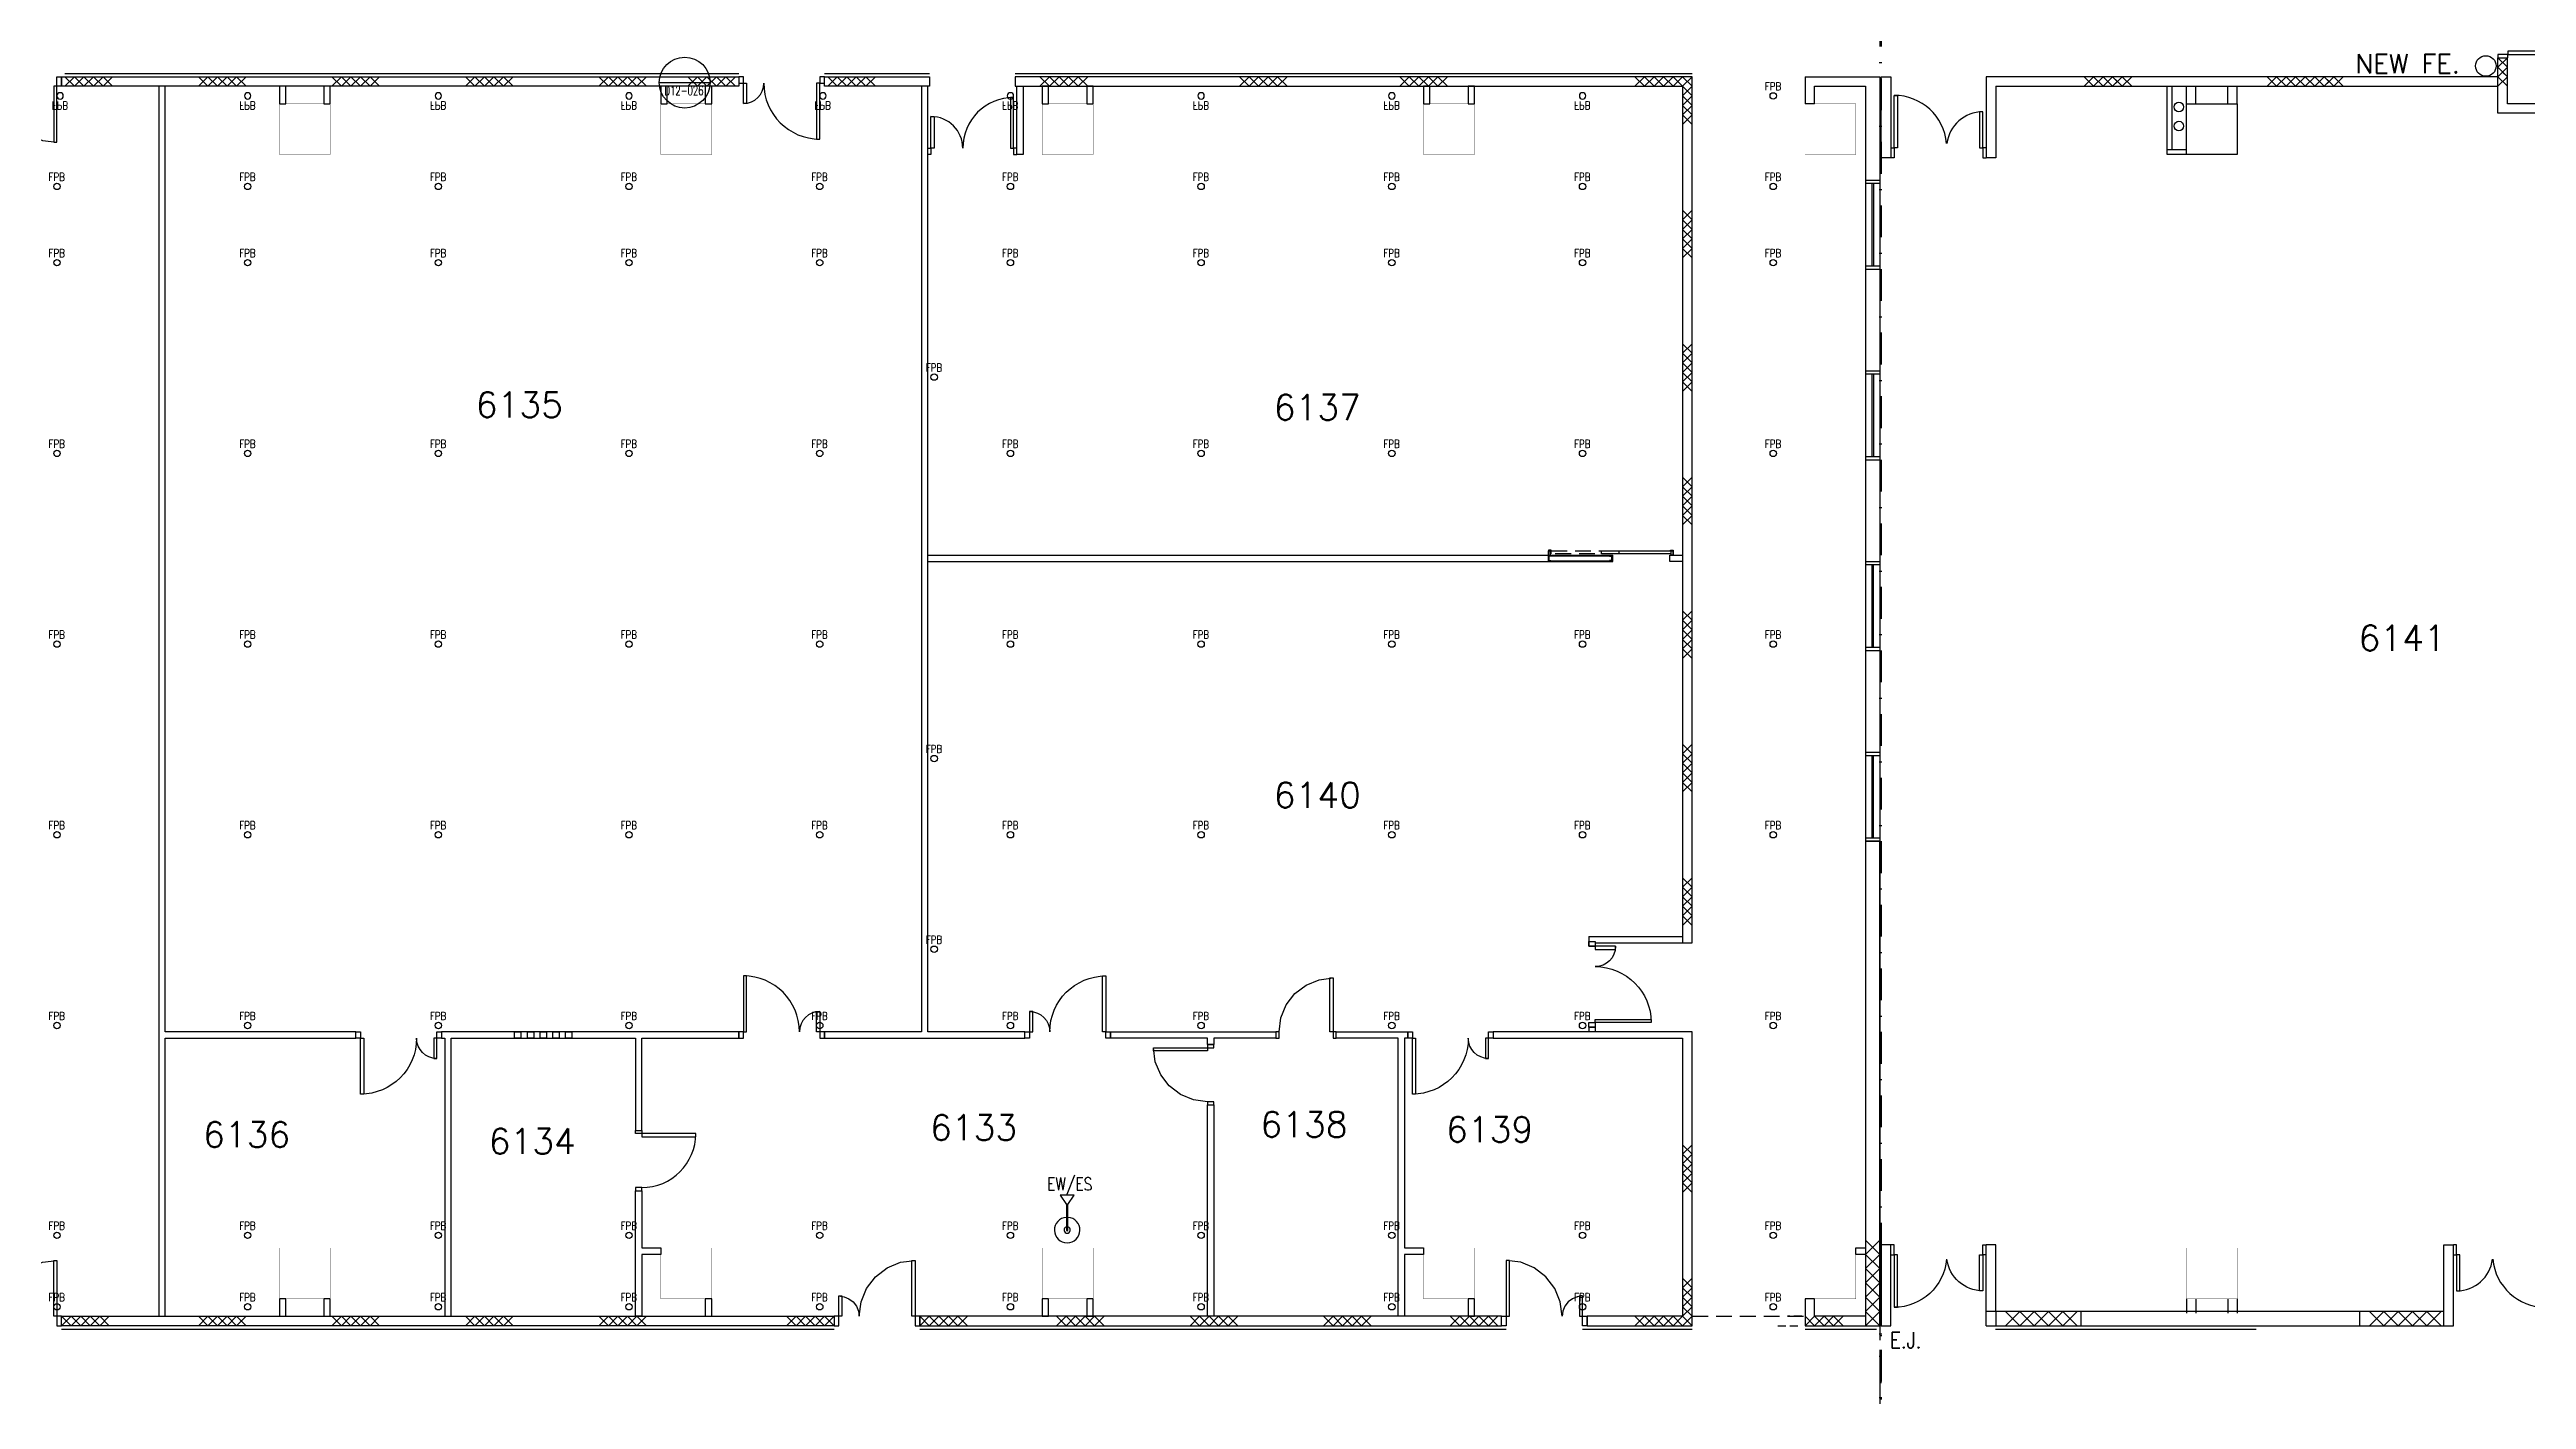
# Model space of a CAD drawing. Header units: millimetres. Extents: x -68474 to 336700, y -113450 to 53663.
# Drawn here: x 169983 to 208950, y -40983 to -19747 of the extents above; entities that cross this region are included whole.
import ezdxf

# ---------------------------------------------------------------- set-up
doc = ezdxf.new("R2010")
doc.units = ezdxf.units.MM
doc.header["$LTSCALE"] = 1000
for name, pattern in [('s5147a$0$DASHDOT', [1, 0.5, -0.25, 0, -0.25]), ('s5147a$0$HIDDEN', [0.375, 0.25, -0.125]), ('s5147a$0$HIDDEN2', [0.1875, 0.125, -0.0625])]:
    doc.linetypes.add(name, pattern=pattern)
for name, color, linetype in [('S3148a$0$51', 7, 'Continuous'), ('s5147a$0$17', 12, 'Continuous'), ('s5147a$0$20', 7, 'Continuous'), ('s5147a$0$22', 7, 'Continuous'), ('s5147a$0$25', 7, 'Continuous'), ('s5147a$0$30', 7, 'Continuous'), ('s5147a$0$41', 7, 'Continuous'), ('s5147a$0$45', 7, 'Continuous'), ('s5147a$0$48', 7, 'Continuous'), ('s5147a$0$56', 7, 'Continuous'), ('s5147a$0$6', 7, 'Continuous'), ('s5147a$0$9', 7, 'Continuous'), ('s5147a$0$EJ', 8, 'Continuous'), ('s5147a$0$INNER', 4, 'Continuous'), ('s5147a$0$L2', 2, 'Continuous'), ('s5147a$0$L3', 3, 'Continuous'), ('s5147a$0$RC', 2, 'Continuous'), ('s5147a$0$REMOVE', 4, 's5147a$0$HIDDEN2'), ('s5147a$0$ROOM-NO', 4, 'Continuous'), ('s5147a$0$STEP', 11, 'Continuous'), ('s5147a$0$TXT', 2, 'Continuous'), ('s5147a$0$WALL', 3, 'Continuous'), ('s5147a$0$WIN', 4, 'Continuous')]:
    doc.layers.add(name, color=color, linetype=linetype)
doc.styles.add('S3148a$0$STANDARD', font='SIMPLEX')
doc.styles.add('s5147a$0$ROMANS', font='romans')
doc.styles.add('s5147a$0$STANDARD', font='romans.shx', dxfattribs={"width": 0.75})

# ---------------------------------------------------------------- blocks, each defined once
blk = doc.blocks.new('S3148a$0$DET')
at = {"layer": 'S3148a$0$51', "linetype": 'Continuous'}
blk.add_line((-0.4, 0), (0.4, 0), dxfattribs=at)
blk.add_circle((0, 0), 0.4, dxfattribs=at)
at = {"layer": 'S3148a$0$51', "linetype": 'Continuous', "style": 'S3148a$0$STANDARD', "width": 0.648}
for tag, p in [('TAG2', (-0.3214, 0.0501)), ('TAG1', (-0.3174, -0.2))]:
    blk.add_attdef(tag, p, '', height=0.15, dxfattribs=at)
blk = doc.blocks.new('s5147a$0$D950')
at = {"layer": 's5147a$0$41', "color": 8, "linetype": 'Continuous'}
for points in [[(0.1, 0.95), (0.05, 0.95), (0.05, 0), (0, 0), (0, 0.1), (0.1, 0.1)], [(0.9, 0), (0.95, 0), (0.95, 0.1), (0.9, 0.1)]]:
    blk.add_lwpolyline(points, close=True, dxfattribs=at)
blk.add_arc((0.05, 0.1), 0.85, 0, 90, dxfattribs=at)
blk = doc.blocks.new('s5147a$0$CHAT15')
at = {"layer": 's5147a$0$22', "color": 14, "linetype": 'Continuous'}
for points in [[(0, 0), (0.15, 0.15), (0.3, 0), (0.45, 0.15), (0.6, 0), (0.75, 0.15)], [(0, 0.15), (0.15, 0), (0.3, 0.15), (0.45, 0), (0.6, 0.15), (0.75, 0)]]:
    blk.add_lwpolyline(points, dxfattribs=at)
blk = doc.blocks.new('s5147a$0$EJW')
at = {"layer": 's5147a$0$20', "color": 1, "linetype": 'Continuous'}
blk.add_lwpolyline([(0, 0), (0, 0.15), (0.025, 0.15), (0.025, 0), (0, 0), (0.025, 0.025), (0.025, 0.05), (0, 0.025), (0, 0.05), (0.025, 0.075), (0.025, 0.1), (0, 0.075), (0, 0.1), (0.025, 0.125), (0.025, 0.15), (0, 0.125)], dxfattribs=at)
blk = doc.blocks.new('s5147a$0$H900')
at = {"layer": 's5147a$0$22', "color": 14, "linetype": 'Continuous'}
for points in [[(0, 0), (0.15, 0.15), (0.3, 0), (0.45, 0.15), (0.6, 0), (0.75, 0.15), (0.9, 0)], [(0, 0.15), (0.15, 0), (0.3, 0.15), (0.45, 0), (0.6, 0.15), (0.75, 0), (0.9, 0.15)]]:
    blk.add_lwpolyline(points, dxfattribs=at)
blk = doc.blocks.new('s5147a$0$H600')
at = {"layer": 's5147a$0$22', "color": 14, "linetype": 'Continuous'}
for points in [[(0, 0), (0.15, 0.15), (0.3, 0), (0.45, 0.15), (0.6, 0)], [(0, 0.15), (0.15, 0), (0.3, 0.15), (0.45, 0), (0.6, 0.15)]]:
    blk.add_lwpolyline(points, dxfattribs=at)
blk = doc.blocks.new('s5147a$0$FPB')
at = {"layer": 's5147a$0$45', "color": 15, "linetype": 'Continuous'}
blk.add_circle((0, 0), 0.05, dxfattribs=at)
at = {"layer": 's5147a$0$45', "color": 15, "linetype": 'Continuous', "style": 's5147a$0$STANDARD', "width": 0.8}
blk.add_text('FPB', height=0.125, dxfattribs=at).set_placement((-0.1323, 0.0875))
blk = doc.blocks.new('s5147a$0$D37')
at = {"layer": 's5147a$0$41', "color": 14, "linetype": 'Continuous'}
for points in [[(0.073, 0.1), (0.123, 0.1), (0.123, 0.98), (0.073, 0.98)], [(1.273, 0.1), (1.223, 0.1), (1.223, 0.42), (1.273, 0.42)], [(0, 0), (0.073, 0), (0.073, 0.1), (0, 0.1)], [(1.273, 0), (1.346, 0), (1.346, 0.1), (1.273, 0.1)]]:
    blk.add_lwpolyline(points, close=True, dxfattribs=at)
for centre, radius, start, end in [((0.073, 0.1), 0.880001, 0, 90), ((1.273002, 0.1), 0.320001, 90, 180)]:
    blk.add_arc(centre, radius, start, end, dxfattribs=at)
blk = doc.blocks.new('s5147a$0$D36')
at = {"layer": 's5147a$0$30', "color": 14, "linetype": 'Continuous'}
blk.add_lwpolyline([(1.273, 0.47), (1.223, 0.47), (1.223, 0.15), (1.346, 0.15), (1.346, 0), (1.273, 0), (1.273, 0.47), (1.1903, 0.459), (1.1131, 0.4271), (1.0468, 0.3763), (0.9959, 0.31), (0.9639, 0.2328), (0.953, 0.15), (0.923, 0.3778), (0.8351, 0.59), (0.6953, 0.7723), (0.513, 0.9121), (0.3008, 1), (0.073, 1.03), (0.073, 0), (0, 0), (0, 0.15), (0.123, 0.15), (0.123, 1.03), (0.073, 1.03)], dxfattribs=at)
blk = doc.blocks.new('s5147a$0$D27')
at = {"layer": 's5147a$0$41', "color": 14, "linetype": 'Continuous'}
blk.add_lwpolyline([(0.9, 0.1), (0.95, 0.1), (0.95, 0), (0.9, 0), (0.9, 0.1), (0.871, 0.32), (0.7861, 0.525), (0.651, 0.701), (0.475, 0.8361), (0.27, 0.921), (0.05, 0.95), (0.05, 0), (0, 0), (0, 0.1), (0.1, 0.1), (0.1, 0.95), (0.05, 0.95)], dxfattribs=at)
blk = doc.blocks.new('s5147a$0$H750')
at = {"layer": 's5147a$0$22', "color": 1, "linetype": 'Continuous'}
for points in [[(0, 0.15), (0.15, 0), (0.3, 0.15), (0.45, 0), (0.6, 0.15), (0.75, 0)], [(0, 0), (0.15, 0.15), (0.3, 0), (0.45, 0.15), (0.6, 0), (0.75, 0.15)]]:
    blk.add_lwpolyline(points, dxfattribs=at)
blk = doc.blocks.new('s5147a$0$DDR1500')
for p, q in [((52, 0), (0, 0)), ((103, 155), (52, 155)), ((1397, 155), (1448, 155)), ((1448, 0), (1500, 0))]:
    blk.add_line(p, q)
at = {"layer": 's5147a$0$30', "linetype": 'Continuous'}
for p, q in [((52, 155), (52, 983)), ((52, 983), (103, 983)), ((103, 983), (103, 155)), ((1397, 724), (1397, 155)), ((1448, 724), (1397, 724)), ((1448, 155), (1448, 724)), ((0, 155), (52, 155)), ((52, 155), (52, 0)), ((1448, 155), (1448, 0)), ((1500, 155), (1448, 155))]:
    blk.add_line(p, q, dxfattribs=at)
for centre, radius, start, end in [((52, 155), 828, 4.8401, 90), ((1448, 155), 569, 90, 172.9504)]:
    blk.add_arc(centre, radius, start, end, dxfattribs=at)

msp = doc.modelspace()

# ---------------------------------------------------------------- linework, layer by layer
at = {"layer": 's5147a$0$17'}
for p, q in [((197750, -20600), (197600, -20600)), ((194200, -33853.9), (194300, -33853.9)), ((188200, -35400), (188300, -35400)), ((194200, -35127), (194300, -35127)), ((188200, -36350), (188300, -36350))]:
    msp.add_line(p, q, dxfattribs=at)
at = {"layer": 's5147a$0$17', "color": 1, "linetype": 'Continuous'}
for p, q in [((194200, -33700), (194200, -33853.9)), ((194200, -33700), (195675, -33700)), ((194300, -33800), (194300, -33853.9)), ((194300, -33800), (195675, -33800)), ((194200, -35127), (194200, -35200)), ((194300, -35127), (194300, -35200))]:
    msp.add_line(p, q, dxfattribs=at)
at = {"layer": 's5147a$0$17', "color": 14, "linetype": 'Continuous'}
for p, q in [((195825, -35200), (192696, -35200)), ((192696, -35200), (192696, -35300)), ((192696, -35300), (195675, -35300))]:
    msp.add_line(p, q, dxfattribs=at)
for points in [[(171700, -20325), (171700, -39675), (171800, -39675), (171800, -35300), (174804, -35300), (174804, -35200), (171800, -35200), (171800, -20325)], [(173600, -20600), (173700, -20600), (173700, -20325), (173600, -20325)], [(174300, -20600), (174400, -20600), (174400, -20325), (174300, -20325)], [(179600, -20600), (179700, -20600), (179700, -20325), (179600, -20325)], [(180300, -20600), (180400, -20600), (180400, -20325), (180300, -20325)], [(183700, -20325), (183700, -35200), (182173, -35200), (182173, -35300), (185327, -35300), (185327, -35200), (183800, -35200), (183800, -20325)], [(185200, -20325), (185300, -20325), (185300, -21400), (185200, -21400)], [(185600, -20600), (185700, -20600), (185700, -20325), (185600, -20325)], [(186300, -20600), (186400, -20600), (186400, -20325), (186300, -20325)], [(191600, -20600), (191700, -20600), (191700, -20325), (191600, -20325)], [(192300, -20600), (192400, -20600), (192400, -20325), (192300, -20325)], [(180827, -35200), (176150, -35200), (176150, -35300), (176200, -35300), (176200, -39675), (176300, -39675), (176300, -35300), (179200, -35300), (179200, -36750), (179300, -36750), (179300, -35300), (180827, -35300)], [(177300, -35200), (177400, -35200), (177400, -35300), (177300, -35300)], [(177500, -35200), (177600, -35200), (177600, -35300), (177500, -35300)], [(177700, -35200), (177800, -35200), (177800, -35300), (177700, -35300)], [(177900, -35200), (178000, -35200), (178000, -35300), (177900, -35300)], [(178100, -35200), (178200, -35200), (178200, -35300), (178100, -35300)], [(190225, -35200), (191350, -35200), (191350, -35300), (191300, -35300), (191300, -38600), (191600, -38600), (191600, -38700), (191300, -38700), (191300, -39675), (191200, -39675), (191200, -35300), (190225, -35300)], [(179300, -37700), (179300, -38600), (179600, -38600), (179600, -38700), (179300, -38700), (179300, -39675), (179200, -39675), (179200, -37700)], [(198400, -38700), (198400, -38600), (198550, -38600), (198550, -38700)], [(173600, -39675), (173700, -39675), (173700, -39400), (173600, -39400)], [(174300, -39675), (174400, -39675), (174400, -39400), (174300, -39400)], [(180300, -39675), (180400, -39675), (180400, -39400), (180300, -39400)], [(185600, -39675), (185700, -39675), (185700, -39400), (185600, -39400)], [(186300, -39675), (186400, -39675), (186400, -39400), (186300, -39400)], [(192300, -39675), (192400, -39675), (192400, -39400), (192300, -39400)]]:
    msp.add_lwpolyline(points, close=True, dxfattribs=at)
for points in [[(188200, -35400), (188200, -35300), (186673, -35300), (186673, -35200)], [(186673, -35200), (189275, -35200), (189275, -35300), (188300, -35300), (188300, -35400)], [(188300, -36350), (188300, -39675), (188200, -39675), (188200, -36350)]]:
    msp.add_lwpolyline(points, dxfattribs=at)
at = {"layer": 's5147a$0$20', "color": 14, "linetype": 'Continuous'}
for p, q in [((185173, -20175), (185173, -20325)), ((195825, -20175), (185173, -20175)), ((195825, -33800), (195825, -20175)), ((185173, -20325), (195675, -20325)), ((195675, -20325), (195675, -33800)), ((195675, -33800), (195825, -33800)), ((195675, -35300), (195675, -39675)), ((195825, -39825), (195825, -35200)), ((183673, -39675), (183673, -39825)), ((192827, -39675), (183673, -39675)), ((195675, -39675), (194173, -39675)), ((183673, -39825), (192827, -39825)), ((194173, -39825), (195825, -39825))]:
    msp.add_line(p, q, dxfattribs=at)
at = {"layer": 's5147a$0$20', "color": 14}
for p, q in [((192827, -39825), (192827, -39675)), ((194173, -39825), (194173, -39675))]:
    msp.add_line(p, q, dxfattribs=at)
at = {"layer": 's5147a$0$20', "color": 14, "linetype": 'Continuous'}
for points in [[(170173, -20175), (180827, -20175), (180827, -20325), (170173, -20325)], [(182173, -20175), (183827, -20175), (183827, -20325), (182173, -20325)], [(170173, -39675), (182327, -39675), (182327, -39825), (170173, -39825)]]:
    msp.add_lwpolyline(points, close=True, dxfattribs=at)
at = {"layer": 's5147a$0$20', "linetype": 'Continuous'}
msp.add_lwpolyline([(198775, -39825), (198775, -32200), (198550, -32200), (198550, -39675), (197750, -39675), (197750, -39400), (197600, -39400), (197600, -39825), (198775, -39825)], dxfattribs=at)
at = {"layer": 's5147a$0$25', "color": 10, "linetype": 'Continuous'}
for p, q in [((170225, -20125), (180827, -20125)), ((182173, -20125), (183827, -20125)), ((185173, -20125), (195825, -20125)), ((170173, -39875), (182327, -39875)), ((183672.3, -39875), (192900, -39875)), ((194100, -39875), (195825, -39875))]:
    msp.add_line(p, q, dxfattribs=at)
at = {"layer": 's5147a$0$25', "linetype": 'Continuous'}
for p, q in [((197600, -39875), (198724.6, -39875)), ((200597.1, -39875), (204698.9, -39875))]:
    msp.add_line(p, q, dxfattribs=at)
at = {"layer": 's5147a$0$30', "color": 7, "linetype": 'Continuous'}
for points in [[(185150, -21300), (185150, -20500), (185100, -20500), (185100, -21300)], [(183850, -21300), (183850, -20800), (183900, -20800), (183900, -21300)], [(183800, -21400), (183800, -21300), (183850, -21300), (183850, -21400)], [(185200, -21400), (185200, -21300), (185150, -21300), (185150, -21400)]]:
    msp.add_lwpolyline(points, close=True, dxfattribs=at)
for centre, radius, start, end in [((185150, -21300), 800, 90, 180), ((183850, -21300), 500, 0, 90)]:
    msp.add_arc(centre, radius, start, end, dxfattribs=at)
at = {"layer": 's5147a$0$48', "color": 8, "linetype": 's5147a$0$HIDDEN'}
msp.add_line((195825, -39675), (197600, -39675), dxfattribs=at)
at = {"layer": 's5147a$0$56', "color": 10, "linetype": 'Continuous'}
msp.add_lwpolyline([(186004.9, -37917.8), (186104.9, -37767.8), (185879.9, -37767.8), (185979.9, -37917.8)], close=True, dxfattribs=at)
msp.add_lwpolyline([(186004.9, -38317.8), (186004.9, -37917.8), (185979.9, -37917.8), (185979.9, -38317.8)], dxfattribs=at)
for radius, start, end in [(200, 93.58332, 86.41668), (50, 104.47751, 75.52249), (12.5, 180, 0)]:
    msp.add_arc((185992.4, -38317.8), radius, start, end, dxfattribs=at)
at = {"layer": 's5147a$0$6', "color": 14, "linetype": 'Continuous', "const_width": 5}
for points in [[(173600, -21400), (174400, -21400), (174400, -20600), (173600, -20600)], [(179600, -21400), (180400, -21400), (180400, -20600), (179600, -20600)], [(185600, -21400), (186400, -21400), (186400, -20600), (185600, -20600)], [(191600, -21400), (192400, -21400), (192400, -20600), (191600, -20600)], [(173600, -39400), (174400, -39400), (174400, -38600), (173600, -38600)], [(179600, -39400), (180400, -39400), (180400, -38600), (179600, -38600)], [(185600, -39400), (186400, -39400), (186400, -38600), (185600, -38600)], [(191600, -39400), (192400, -39400), (192400, -38600), (191600, -38600)]]:
    msp.add_lwpolyline(points, close=True, dxfattribs=at)
at = {"layer": 's5147a$0$6', "color": 2, "linetype": 'Continuous', "const_width": 5}
for points in [[(197600, -21400), (198400, -21400), (198400, -20600), (197600, -20600)], [(197600, -39400), (198400, -39400), (198400, -38600), (197600, -38600)], [(203600, -39400), (204400, -39400), (204400, -38600), (203600, -38600)]]:
    msp.add_lwpolyline(points, close=True, dxfattribs=at)
at = {"layer": 's5147a$0$6', "color": 3, "linetype": 'Continuous', "const_width": 5}
msp.add_lwpolyline([(203600, -39400), (204400, -39400), (204400, -38600), (203600, -38600)], close=True, dxfattribs=at)
at = {"layer": 's5147a$0$9', "color": 1, "linetype": 's5147a$0$DASHDOT'}
msp.add_lwpolyline([(198775, -42725), (198800, -42725), (198800, -38550), (198775, -38550)], close=True, dxfattribs=at)
at = {"layer": 's5147a$0$EJ', "linetype": 's5147a$0$DASHDOT'}
for p, q in [((198775, -18199.9), (198775, -42725)), ((198800, -18199.9), (198800, -42725))]:
    msp.add_line(p, q, dxfattribs=at)
at = {"layer": 's5147a$0$INNER'}
for p, q in [((202139.3, -20325), (201989.3, -20175)), ((202139.3, -20175), (201989.3, -20325)), ((202289.3, -20175), (202139.3, -20325)), ((202289.3, -20325), (202139.3, -20175)), ((202439.3, -20325), (202289.3, -20175)), ((202439.3, -20175), (202289.3, -20325)), ((202514.3, -20250), (202439.3, -20175)), ((202589.3, -20325), (202439.3, -20175)), ((202589.3, -20175), (202439.3, -20325)), ((202514.3, -20250), (202439.3, -20325)), ((202739.3, -20175), (202589.3, -20325)), ((202739.3, -20325), (202589.3, -20175)), ((205018.6, -20175), (204868.6, -20325)), ((205018.6, -20325), (204868.6, -20175)), ((205168.6, -20325), (205018.6, -20175)), ((205168.6, -20175), (205018.6, -20325)), ((205318.6, -20175), (205168.6, -20325)), ((205318.6, -20325), (205168.6, -20175)), ((205468.6, -20325), (205318.6, -20175)), ((205468.6, -20175), (205318.6, -20325)), ((205618.6, -20175), (205468.6, -20325)), ((205618.6, -20325), (205468.6, -20175)), ((205768.6, -20325), (205618.6, -20175)), ((205768.6, -20175), (205618.6, -20325)), ((205918.6, -20325), (205768.6, -20175)), ((205918.6, -20175), (205768.6, -20325)), ((205843.6, -20250), (205768.6, -20175)), ((205843.6, -20250), (205768.6, -20325)), ((206068.6, -20175), (205918.6, -20325)), ((206068.6, -20325), (205918.6, -20175)), ((208500, -19874.9), (208650, -20024.9)), ((208650, -19874.9), (208500, -20024.9)), ((208650, -20024.9), (208500, -20174.9)), ((208500, -20024.9), (208650, -20174.9)), ((208575, -20099.9), (208500, -20174.9)), ((208650, -20174.9), (208500, -20324.9)), ((208500, -20174.9), (208650, -20324.9)), ((208575, -20099.9), (208650, -20174.9))]:
    msp.add_line(p, q, dxfattribs=at)
at = {"layer": 's5147a$0$L2', "linetype": 'Continuous'}
for p, q in [((203300, -21400), (203300, -20325)), ((203375, -21325), (203375, -20325)), ((203600, -21325), (203300, -21325)), ((203600, -21400), (203300, -21400))]:
    msp.add_line(p, q, dxfattribs=at)
for centre in [(203482.1, -20650), (203482.1, -20950)]:
    msp.add_circle(centre, 75, dxfattribs=at)
at = {"layer": 's5147a$0$L3'}
for p, q in [((193566, -27700), (193566, -27630)), ((193596, -27700), (193596, -27630)), ((195495, -27700), (195495, -27630)), ((195525, -27700), (195525, -27630)), ((183800, -27700), (194575, -27700)), ((183800, -27800), (194575, -27800)), ((194575, -27800), (194575, -27700))]:
    msp.add_line(p, q, dxfattribs=at)
at = {"layer": 's5147a$0$L3', "color": 2}
for p, q in [((193604, -27712), (194525, -27712)), ((193604, -27788), (194525, -27788))]:
    msp.add_line(p, q, dxfattribs=at)
at = {"layer": 's5147a$0$L3'}
for points in [[(193566, -27630), (193605, -27630), (193605, -27623), (193566, -27623)], [(193566, -27700), (193596, -27700), (193596, -27630), (193566, -27630)], [(194400, -27635), (195488, -27635), (195488, -27680), (194400, -27680)], [(195525, -27630), (195486, -27630), (195486, -27623), (195525, -27623)], [(195525, -27700), (195495, -27700), (195495, -27630), (195525, -27630)], [(193604, -27788), (193566, -27788), (193566, -27712), (193604, -27712), (193604, -27717), (193571, -27717), (193571, -27783), (193604, -27783)], [(194525, -27788), (194563, -27788), (194563, -27712), (194525, -27712), (194525, -27717), (194558, -27717), (194558, -27783), (194525, -27783)], [(195675, -27800), (195475, -27800), (195475, -27700), (195675, -27700)]]:
    msp.add_lwpolyline(points, close=True, dxfattribs=at)
at = {"layer": 's5147a$0$L3', "color": 1, "linetype": 's5147a$0$HIDDEN'}
msp.add_lwpolyline([(193607, -27635), (194670, -27635), (194670, -27680), (193607, -27680)], close=True, dxfattribs=at)
at = {"layer": 's5147a$0$RC'}
for p, q in [((208500, -19874.9), (208650, -19874.9)), ((203600, -20600), (204400, -20600)), ((203600, -21400), (203600, -20600)), ((204400, -20600), (204400, -21400)), ((204400, -21400), (203600, -21400))]:
    msp.add_line(p, q, dxfattribs=at)
at = {"layer": 's5147a$0$RC', "linetype": 'Continuous'}
for p, q in [((208500, -20750), (208500, -19874.9)), ((208650, -20600), (208650, -19874.9)), ((209600, -20600), (208650, -20600)), ((209600, -20750), (208500, -20750))]:
    msp.add_line(p, q, dxfattribs=at)
at = {"layer": 's5147a$0$REMOVE'}
for p, q in [((197549.9, -39675), (197325, -39675)), ((197175, -39825), (197549.9, -39825))]:
    msp.add_line(p, q, dxfattribs=at)
at = {"layer": 's5147a$0$TXT', "linetype": 'Continuous'}
msp.add_circle((208310.5, -20004.6), 161.7, dxfattribs=at)
at = {"layer": 's5147a$0$WALL'}
for p, q in [((197600, -20175), (197600, -20600)), ((198775.1, -20175), (198775.1, -21800)), ((198800, -21450), (198800, -20175)), ((197750, -20600), (197750, -20325)), ((198550.1, -20325), (198550.1, -24800)), ((203600, -20600), (203600, -20325)), ((203750, -20600), (203750, -20325)), ((204250, -20600), (204250, -20325)), ((204400, -20600), (204400, -20325)), ((198550, -21800), (198775.1, -21800)), ((198550, -23200), (198775.1, -23200)), ((198775.1, -23200), (198775.1, -24800)), ((198550, -24800), (198775.1, -24800)), ((198550, -26200), (198775.1, -26200)), ((198550.1, -26200), (198550.1, -27800)), ((198775.1, -26200), (198775.1, -27800)), ((198549.9, -27800), (198775, -27800)), ((198549.9, -29200), (198775, -29200)), ((198550.1, -29200), (198550.1, -30800)), ((198775.1, -29200), (198775.1, -30800)), ((198549.9, -30800), (198775, -30800)), ((198549.9, -32200), (198775, -32200)), ((198550.1, -32200), (198550.1, -39825)), ((198775.1, -32200), (198775.1, -39825)), ((198800, -38550), (198800, -39825)), ((203600, -39400), (203600, -39625)), ((203750, -39400), (203750, -39625)), ((204250, -39400), (204250, -39625)), ((204400, -39400), (204400, -39625))]:
    msp.add_line(p, q, dxfattribs=at)
at = {"layer": 's5147a$0$WALL', "linetype": 'Continuous'}
for p, q in [((197600, -20175), (198775.1, -20175)), ((198800, -20175), (198950, -20175)), ((198950, -20175), (198950, -21450)), ((208500, -20175), (200450, -20175)), ((200450, -20175), (200450, -21450)), ((197750, -20325), (198550.1, -20325)), ((200600, -20325), (208500, -20325)), ((200600, -20325), (200600, -21450)), ((198950, -21450), (198800, -21450)), ((200600, -21450), (200450, -21450)), ((198950, -38550), (198800, -38550)), ((198950, -39825), (198950, -38550)), ((200600, -38550), (200450, -38550)), ((200450, -39825), (200450, -38550)), ((200600, -39600), (200600, -38550)), ((207649.9, -39825), (207649.9, -38550)), ((207649.9, -38550), (207799.9, -38550)), ((207799.9, -39825), (207799.9, -38550)), ((207649.9, -39600), (200450, -39600)), ((200599.6, -39600), (200599.6, -39825)), ((201940.5, -39600), (201940.5, -39825)), ((206325, -39600), (206325, -39825)), ((198800, -39825), (198950, -39825)), ((200450, -39825), (204449.9, -39825)), ((204449.9, -39825), (207799.9, -39825))]:
    msp.add_line(p, q, dxfattribs=at)
at = {"layer": 's5147a$0$WIN'}
for p, q in [((198550, -21800), (198550, -23200)), ((198775, -21800), (198775, -23200)), ((198550, -21850), (198775.1, -21850)), ((198650, -21850), (198650, -23150)), ((198675, -21850), (198675, -23150)), ((198550, -23150), (198775.1, -23150)), ((198550, -24800), (198550, -26200)), ((198550, -24850), (198775.1, -24850)), ((198650, -24850), (198650, -26150)), ((198675, -24850), (198675, -26150)), ((198775, -24800), (198775, -26200)), ((198550, -26150), (198775.1, -26150)), ((198549.9, -27800), (198549.9, -29200)), ((198549.9, -27850), (198775, -27850)), ((198649.9, -27850), (198649.9, -29150)), ((198674.9, -27850), (198674.9, -29150)), ((198774.9, -27800), (198774.9, -29200)), ((198549.9, -29150), (198775, -29150)), ((198549.9, -30800), (198549.9, -32200)), ((198549.9, -30850), (198775, -30850)), ((198649.9, -30850), (198649.9, -32150)), ((198674.9, -30850), (198674.9, -32150)), ((198774.9, -30800), (198774.9, -32200)), ((198549.9, -32150), (198775, -32150))]:
    msp.add_line(p, q, dxfattribs=at)

# ---------------------------------------------------------------- block references
at = {"xscale": 999.9979999999999, "yscale": 999.9979999999999, "zscale": 1000}
msp.add_blockref('S3148a$0$DET', (179975.9, -20266.3), dxfattribs=at).add_auto_attribs({'TAG1': 'D12-026'})
at = {"zscale": 1000}
for name, p, xscale, yscale in [('s5147a$0$CHAT15', (170225, -20325), 999.9979999999999, 999.9979999999999), ('s5147a$0$CHAT15', (172325, -20325), 999.9979999999999, 999.9979999999999), ('s5147a$0$CHAT15', (174425, -20325), 999.9979999999999, 999.9979999999999), ('s5147a$0$CHAT15', (176525, -20325), 999.9979999999999, 999.9979999999999), ('s5147a$0$CHAT15', (178625, -20325), 999.9979999999999, 999.9979999999999), ('s5147a$0$CHAT15', (182225, -20325), 999.9979999999999, 999.9979999999999), ('s5147a$0$CHAT15', (188703, -20325), 999.9979999999999, 999.9979999999999), ('s5147a$0$CHAT15', (191225, -20325), 999.9979999999999, 999.9979999999999), ('s5147a$0$FPB', (197100, -20475), 999.9979999999999, 999.9979999999999), ('s5147a$0$FPB', (170150, -20475), 999.9979999999999, -999.9979999999999), ('s5147a$0$FPB', (173100, -20475), 999.9979999999999, -999.9979999999999), ('s5147a$0$FPB', (176100, -20475), 999.9979999999999, -999.9979999999999), ('s5147a$0$FPB', (179100, -20475), 999.9979999999999, -999.9979999999999), ('s5147a$0$FPB', (182150, -20475), 999.9979999999999, -999.9979999999999), ('s5147a$0$FPB', (185100, -20475), 999.9979999999999, -999.9979999999999), ('s5147a$0$FPB', (188100, -20475), 999.9979999999999, -999.9979999999999), ('s5147a$0$FPB', (191100, -20475), 999.9979999999999, -999.9979999999999), ('s5147a$0$FPB', (194100, -20475), 999.9979999999999, -999.9979999999999), ('s5147a$0$FPB', (170100, -21900), 999.9979999999999, 999.9979999999999), ('s5147a$0$FPB', (173100, -21900), 999.9979999999999, 999.9979999999999), ('s5147a$0$FPB', (176100, -21900), 999.9979999999999, 999.9979999999999), ('s5147a$0$FPB', (179100, -21900), 999.9979999999999, 999.9979999999999), ('s5147a$0$FPB', (182100, -21900), 999.9979999999999, 999.9979999999999), ('s5147a$0$FPB', (185100, -21900), 999.9979999999999, 999.9979999999999), ('s5147a$0$FPB', (188100, -21900), 999.9979999999999, 999.9979999999999), ('s5147a$0$FPB', (191100, -21900), 999.9979999999999, 999.9979999999999), ('s5147a$0$FPB', (194100, -21900), 999.9979999999999, 999.9979999999999), ('s5147a$0$FPB', (197100, -21900), 999.9979999999999, 999.9979999999999), ('s5147a$0$FPB', (170100, -23100), 999.9979999999999, 999.9979999999999), ('s5147a$0$FPB', (173100, -23100), 999.9979999999999, 999.9979999999999), ('s5147a$0$FPB', (176100, -23100), 999.9979999999999, 999.9979999999999), ('s5147a$0$FPB', (179100, -23100), 999.9979999999999, 999.9979999999999), ('s5147a$0$FPB', (182100, -23100), 999.9979999999999, 999.9979999999999), ('s5147a$0$FPB', (185100, -23100), 999.9979999999999, 999.9979999999999), ('s5147a$0$FPB', (188100, -23100), 999.9979999999999, 999.9979999999999), ('s5147a$0$FPB', (191100, -23100), 999.9979999999999, 999.9979999999999), ('s5147a$0$FPB', (194100, -23100), 999.9979999999999, 999.9979999999999), ('s5147a$0$FPB', (197100, -23100), 999.9979999999999, 999.9979999999999), ('s5147a$0$FPB', (183900, -24900), 999.9979999999999, 999.9979999999999), ('s5147a$0$FPB', (170100, -26100), 999.9979999999999, 999.9979999999999), ('s5147a$0$FPB', (173100, -26100), 999.9979999999999, 999.9979999999999), ('s5147a$0$FPB', (176100, -26100), 999.9979999999999, 999.9979999999999), ('s5147a$0$FPB', (179100, -26100), 999.9979999999999, 999.9979999999999), ('s5147a$0$FPB', (182100, -26100), 999.9979999999999, 999.9979999999999), ('s5147a$0$FPB', (185100, -26100), 999.9979999999999, 999.9979999999999), ('s5147a$0$FPB', (188100, -26100), 999.9979999999999, 999.9979999999999), ('s5147a$0$FPB', (191100, -26100), 999.9979999999999, 999.9979999999999), ('s5147a$0$FPB', (194100, -26100), 999.9979999999999, 999.9979999999999), ('s5147a$0$FPB', (197100, -26100), 999.9979999999999, 999.9979999999999), ('s5147a$0$FPB', (170100, -29100), 999.9979999999999, 999.9979999999999), ('s5147a$0$FPB', (173100, -29100), 999.9979999999999, 999.9979999999999), ('s5147a$0$FPB', (176100, -29100), 999.9979999999999, 999.9979999999999), ('s5147a$0$FPB', (179100, -29100), 999.9979999999999, 999.9979999999999), ('s5147a$0$FPB', (182100, -29100), 999.9979999999999, 999.9979999999999), ('s5147a$0$FPB', (185100, -29100), 999.9979999999999, 999.9979999999999), ('s5147a$0$FPB', (188100, -29100), 999.9979999999999, 999.9979999999999), ('s5147a$0$FPB', (191100, -29100), 999.9979999999999, 999.9979999999999), ('s5147a$0$FPB', (194100, -29100), 999.9979999999999, 999.9979999999999), ('s5147a$0$FPB', (197100, -29100), 999.9979999999999, 999.9979999999999), ('s5147a$0$FPB', (183900, -30900), 999.9979999999999, 999.9979999999999), ('s5147a$0$FPB', (170100, -32100), 999.9979999999999, 999.9979999999999), ('s5147a$0$FPB', (173100, -32100), 999.9979999999999, 999.9979999999999), ('s5147a$0$FPB', (176100, -32100), 999.9979999999999, 999.9979999999999), ('s5147a$0$FPB', (179100, -32100), 999.9979999999999, 999.9979999999999), ('s5147a$0$FPB', (182100, -32100), 999.9979999999999, 999.9979999999999), ('s5147a$0$FPB', (185100, -32100), 999.9979999999999, 999.9979999999999), ('s5147a$0$FPB', (188100, -32100), 999.9979999999999, 999.9979999999999), ('s5147a$0$FPB', (191100, -32100), 999.9979999999999, 999.9979999999999), ('s5147a$0$FPB', (194100, -32100), 999.9979999999999, 999.9979999999999), ('s5147a$0$FPB', (197100, -32100), 999.9979999999999, 999.9979999999999), ('s5147a$0$FPB', (183900, -33900), 999.9979999999999, 999.9979999999999), ('s5147a$0$FPB', (170100, -35100), 999.9979999999999, 999.9979999999999), ('s5147a$0$FPB', (173100, -35100), 999.9979999999999, 999.9979999999999), ('s5147a$0$FPB', (176100, -35100), 999.9979999999999, 999.9979999999999), ('s5147a$0$FPB', (179100, -35100), 999.9979999999999, 999.9979999999999), ('s5147a$0$FPB', (182100, -35100), 999.9979999999999, 999.9979999999999), ('s5147a$0$FPB', (185100, -35100), 999.9979999999999, 999.9979999999999), ('s5147a$0$FPB', (188100, -35100), 999.9979999999999, 999.9979999999999), ('s5147a$0$FPB', (191100, -35100), 999.9979999999999, 999.9979999999999), ('s5147a$0$FPB', (194100, -35100), 999.9979999999999, 999.9979999999999), ('s5147a$0$FPB', (197100, -35100), 999.9979999999999, 999.9979999999999), ('s5147a$0$FPB', (170100, -38400), 999.9979999999999, 999.9979999999999), ('s5147a$0$FPB', (173100, -38400), 999.9979999999999, 999.9979999999999), ('s5147a$0$FPB', (176100, -38400), 999.9979999999999, 999.9979999999999), ('s5147a$0$FPB', (179100, -38400), 999.9979999999999, 999.9979999999999), ('s5147a$0$FPB', (182100, -38400), 999.9979999999999, 999.9979999999999), ('s5147a$0$FPB', (185100, -38400), 999.9979999999999, 999.9979999999999), ('s5147a$0$FPB', (188100, -38400), 999.9979999999999, 999.9979999999999), ('s5147a$0$FPB', (191100, -38400), 999.9979999999999, 999.9979999999999), ('s5147a$0$FPB', (194100, -38400), 999.9979999999999, 999.9979999999999), ('s5147a$0$FPB', (197100, -38400), 999.9979999999999, 999.9979999999999), ('s5147a$0$FPB', (170100, -39525), 999.9979999999999, 999.9979999999999), ('s5147a$0$FPB', (173100, -39525), 999.9979999999999, 999.9979999999999), ('s5147a$0$FPB', (176100, -39525), 999.9979999999999, 999.9979999999999), ('s5147a$0$FPB', (179100, -39525), 999.9979999999999, 999.9979999999999), ('s5147a$0$FPB', (182100, -39525), 999.9979999999999, 999.9979999999999), ('s5147a$0$FPB', (185100, -39525), 999.9979999999999, 999.9979999999999), ('s5147a$0$FPB', (188100, -39525), 999.9979999999999, 999.9979999999999), ('s5147a$0$FPB', (191100, -39525), 999.9979999999999, 999.9979999999999), ('s5147a$0$FPB', (194100, -39525), 999.9979999999999, 999.9979999999999), ('s5147a$0$FPB', (197100, -39525), 999.9979999999999, 999.9979999999999), ('s5147a$0$CHAT15', (170173, -39825), 999.9979999999999, 999.9979999999999), ('s5147a$0$CHAT15', (172325, -39825), 999.9979999999999, 999.9979999999999), ('s5147a$0$CHAT15', (174425, -39825), 999.9979999999999, 999.9979999999999), ('s5147a$0$CHAT15', (176525, -39825), 999.9979999999999, 999.9979999999999), ('s5147a$0$CHAT15', (178625, -39825), 999.9979999999999, 999.9979999999999), ('s5147a$0$CHAT15', (183673, -39825), 999.9979999999999, 999.9979999999999), ('s5147a$0$CHAT15', (185825, -39825), 999.9979999999999, 999.9979999999999), ('s5147a$0$CHAT15', (187925, -39825), 999.9979999999999, 999.9979999999999), ('s5147a$0$CHAT15', (190025, -39825), 999.9979999999999, 999.9979999999999), ('s5147a$0$CHAT15', (192020, -39825), 999.9979999999999, 999.9979999999999), ('s5147a$0$CHAT15', (194925, -39825), 999.9979999999999, 999.9979999999999), ('s5147a$0$H600', (197600, -39825), 999.9979999999999, 999.9979999999999), ('s5147a$0$EJW', (198775, -39825), 999.9979999999999, 1499.997), ('s5147a$0$H750', (200755.5, -39825), 1499.997, 1499.997), ('s5147a$0$H750', (206480.9, -39825), 1499.997, 1499.997)]:
    msp.add_blockref(name, p, dxfattribs=dict(at, xscale=xscale, yscale=yscale))
for name, p, xscale, yscale, rotation in [('s5147a$0$CHAT15', (180775, -20175), 999.9979999999999, 999.9979999999999, 180), ('s5147a$0$CHAT15', (186315, -20175), 999.9979999999999, 999.9979999999999, 180), ('s5147a$0$CHAT15', (195675, -20175), 999.9979999999999, 999.9979999999999, 180), ('s5147a$0$CHAT15', (195825, -20925), 999.9979999999999, 999.9979999999999, 90), ('s5147a$0$CHAT15', (195825, -23025), 999.9979999999999, 999.9979999999999, 90), ('s5147a$0$CHAT15', (195825, -25125), 999.9979999999999, 999.9979999999999, 90), ('s5147a$0$CHAT15', (195825, -27225), 999.9979999999999, 999.9979999999999, 90), ('s5147a$0$CHAT15', (195825, -29325), 999.9979999999999, 999.9979999999999, 90), ('s5147a$0$CHAT15', (195825, -31425), 999.9979999999999, 999.9979999999999, 90), ('s5147a$0$CHAT15', (195825, -33525), 999.9979999999999, 999.9979999999999, 90), ('s5147a$0$CHAT15', (195825, -37725), 999.9979999999999, 999.9979999999999, 90), ('s5147a$0$H900', (198775, -39825), 1499.997, 1499.997, 90), ('s5147a$0$CHAT15', (195825, -39825), 999.9979999999999, 999.9979999999999, 90), ('s5147a$0$CHAT15', (182327, -39675), 999.9979999999999, 999.9979999999999, 180)]:
    msp.add_blockref(name, p, dxfattribs=dict(at, xscale=xscale, yscale=yscale, rotation=rotation))
at = {"linetype": 'Continuous'}
msp.add_blockref('s5147a$0$DDR1500', (198950, -21450), dxfattribs=at)
at = {"linetype": 'Continuous', "xscale": -1, "rotation": 180}
msp.add_blockref('s5147a$0$DDR1500', (198950, -38550), dxfattribs=at)
at = {"linetype": 'Continuous', "rotation": 180}
msp.add_blockref('s5147a$0$DDR1500', (209299.9, -38550), dxfattribs=at)
at = {"layer": 's5147a$0$30', "color": 7, "linetype": 'Continuous', "xscale": 999.9979999999999, "zscale": 1000}
for name, p, yscale, rotation in [('s5147a$0$D36', (170173, -20175), 999.9979999999999, 180), ('s5147a$0$D37', (182173, -20175), 999.9979999999999, 180), ('s5147a$0$D37', (194200, -35127), -999.9979999999999, 90), ('s5147a$0$D37', (186673, -35300), -999.9979999999999, 180), ('s5147a$0$D27', (190225, -35300), -999.9979999999999, 180), ('s5147a$0$D27', (188300, -35400), -999.9979999999999, 270), ('s5147a$0$D950', (179200, -36750), 999.9979999999999, 270), ('s5147a$0$D36', (170173, -39825), -999.9979999999999, 180), ('s5147a$0$D36', (183673, -39825), -999.9979999999999, 180)]:
    msp.add_blockref(name, p, dxfattribs=dict(at, yscale=yscale, rotation=rotation))
for name, p, yscale in [('s5147a$0$D37', (180827, -35300), 999.9979999999999), ('s5147a$0$D37', (174804, -35200), -999.9979999999999), ('s5147a$0$D37', (191350, -35200), -999.9979999999999), ('s5147a$0$D36', (192827, -39825), 999.9979999999999)]:
    msp.add_blockref(name, p, dxfattribs=dict(at, yscale=yscale))
at = {"layer": 's5147a$0$STEP', "linetype": 'Continuous', "rotation": 270}
msp.add_blockref('s5147a$0$DDR1500', (208500, -18374.9), dxfattribs=at)

# ---------------------------------------------------------------- texts
at = {"layer": 's5147a$0$56', "color": 10, "linetype": 'Continuous', "style": 's5147a$0$STANDARD', "width": 0.8}
msp.add_text('EW/ES', height=200, dxfattribs=at).set_placement((185676.2, -37692.4))
at = {"layer": 's5147a$0$9', "color": 2, "linetype": 'Continuous', "style": 's5147a$0$STANDARD', "width": 0.84}
msp.add_text('E.J.', height=250, dxfattribs=at).set_placement((198937.3, -40176.6))
at = {"layer": 's5147a$0$9', "linetype": 'Continuous', "style": 's5147a$0$STANDARD', "width": 0.84}
msp.add_text('E.J.', height=250, dxfattribs=at).set_placement((198937.3, -40176.6))
msp.add_text('E.J.', height=250, dxfattribs=at).set_placement((198937.3, -40176.6))
at = {"layer": 's5147a$0$ROOM-NO', "style": 's5147a$0$STANDARD'}
for s, p in [('6135', (176688.5, -25534)), ('6137', (189242.4, -25575.3)), ('6141', (206308.4, -29204.3)), ('6140', (189242.4, -31675.3)), ('6136', (172398.8, -37015.2)), ('6133', (183834.2, -36905.1)), ('6138', (189031.7, -36855.4)), ('6139', (191953, -36935.3)), ('6134', (176891.2, -37120.5))]:
    msp.add_text(s, height=400, dxfattribs=at).set_placement(p)
at = {"layer": 's5147a$0$TXT', "linetype": 'Continuous', "style": 's5147a$0$ROMANS'}
msp.add_text('NEW FE.', height=300, dxfattribs=at).set_placement((206257.6, -20120.1))

doc.saveas('drawing.dxf')
